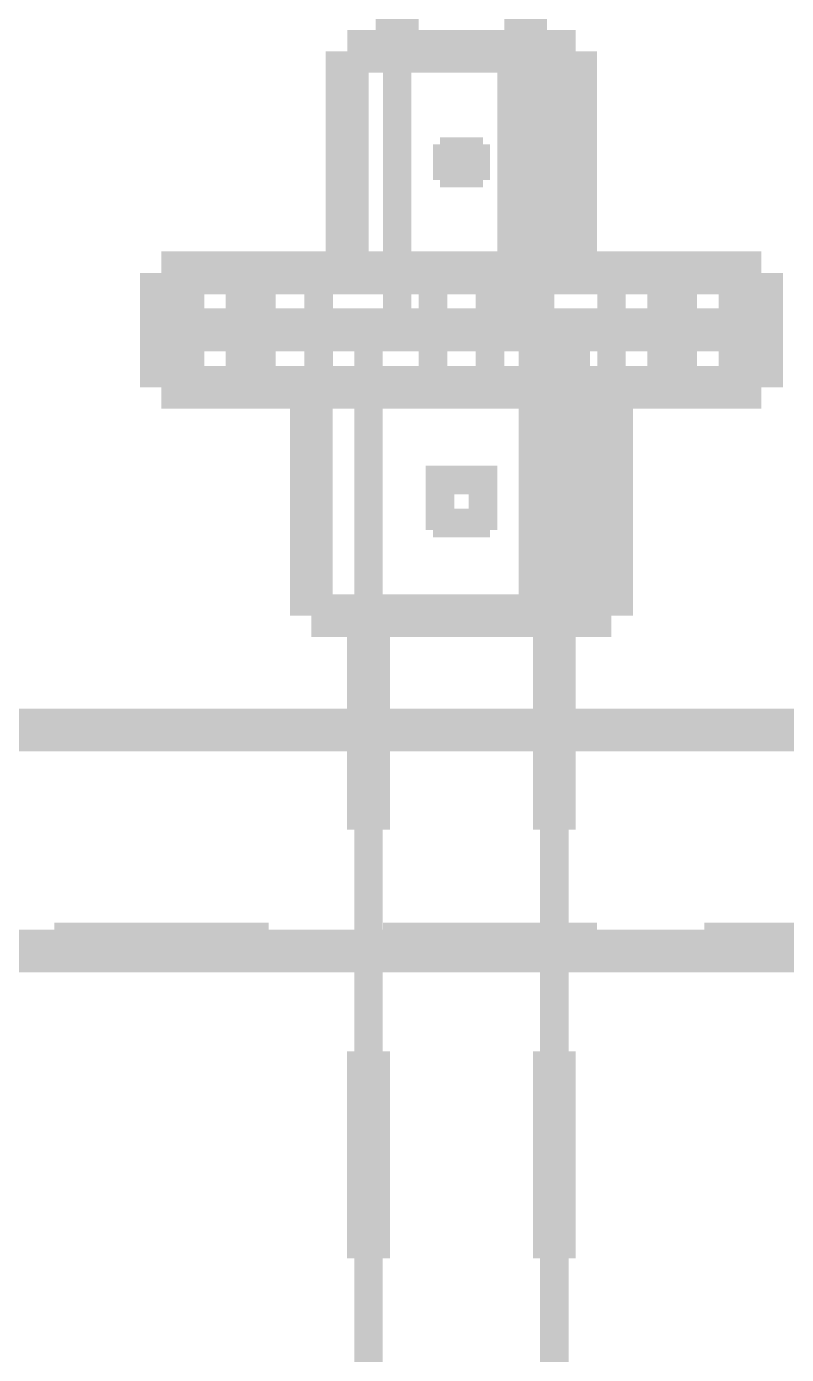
# Model space of a CAD drawing. Extents: x 0.1 to 11.6, y 0.3 to 16.2.
# Drawn here: x 8.0318 to 8.2092, y 14.0625 to 14.3725 of the extents above; entities that cross this region are included whole.
import ezdxf

# ---------------------------------------------------------------- set-up
doc = ezdxf.new("R2010")
doc.units = 0
doc.header["$MEASUREMENT"] = 0

msp = doc.modelspace()

# ---------------------------------------------------------------- linework, layer by layer
at = {"color": 0}
for points, const_width in [([(8.11833, 14.38), (8.11833, 14.3667)], 0.01), ([(8.14833, 14.3667), (8.14833, 14.38)], 0.01), ([(8.10667, 14.3667), (8.10667, 14.315)], 0.01), ([(8.16, 14.3667), (8.10667, 14.3667)], 0.01), ([(8.16, 14.3433), (8.16, 14.3667)], 0.01), ([(8.11833, 14.3667), (8.11833, 14.3033)], 0.00667), ([(8.11833, 14.3667), (8.11833, 14.3017)], 0.00667), ([(8.14833, 14.3667), (8.14833, 14.3017)], 0.00667), ([(8.14833, 14.3633), (8.14833, 14.3667)], 0.00667), ([(8.15169, 14.3667), (8.15169, 14.3017)], 0.00667), ([(8.14501, 14.3633), (8.14501, 14.3583)], 0.00667), ([(8.14833, 14.3633), (8.14501, 14.3633)], 0.00667), ([(8.14833, 14.3633), (8.14833, 14.3617), (8.14833, 14.36), (8.14833, 14.3583)], 0.00667), ([(8.14501, 14.3583), (8.14501, 14.3017)], 0.00667), ([(8.14833, 14.3583), (8.14833, 14.3033)], 0.00667), ([(8.16, 14.3433), (8.15169, 14.3433)], 0.00667), ([(8.16, 14.3417), (8.16, 14.3433)], 0.01), ([(8.16, 14.3383), (8.16, 14.34), (8.16, 14.3417)], 0.01), ([(8.16, 14.315), (8.16, 14.3383)], 0.01), ([(8.16, 14.3417), (8.16, 14.34)], 0.00667), ([(8.15169, 14.3383), (8.16, 14.3383)], 0.00667), ([(8.06332, 14.315), (8.06332, 14.3017)], 0.01), ([(8.20335, 14.315), (8.06332, 14.315)], 0.01), ([(8.06999, 14.315), (8.06999, 14.3017)], 0.00667), ([(8.08165, 14.3017), (8.08165, 14.315)], 0.00667), ([(8.08664, 14.315), (8.08664, 14.3017)], 0.00667), ([(8.09999, 14.3017), (8.09999, 14.315)], 0.00667), ([(8.12668, 14.315), (8.12668, 14.3017)], 0.00667), ([(8.13997, 14.3017), (8.13997, 14.315)], 0.00667), ([(8.16835, 14.315), (8.16835, 14.3017)], 0.00667), ([(8.18001, 14.3017), (8.18001, 14.315)], 0.00667), ([(8.185, 14.315), (8.185, 14.3017)], 0.00667), ([(8.19667, 14.3017), (8.19667, 14.315)], 0.00667), ([(8.20335, 14.3017), (8.20335, 14.315)], 0.01), ([(8.06332, 14.3017), (8.06332, 14.2883)], 0.01), ([(8.06332, 14.3017), (8.13336, 14.3017)], 0.01), ([(8.20335, 14.3017), (8.06332, 14.3017)], 0.01), ([(8.06999, 14.3017), (8.06999, 14.2883)], 0.00667), ([(8.08165, 14.2883), (8.08165, 14.3017)], 0.00667), ([(8.08664, 14.3017), (8.08664, 14.2883)], 0.00667), ([(8.09999, 14.2883), (8.09999, 14.3017)], 0.00667), ([(8.11165, 14.3017), (8.11165, 14.235)], 0.00667), ([(8.11165, 14.3017), (8.11165, 14.235)], 0.00667), ([(8.11833, 14.3033), (8.14833, 14.3033)], 0.00667), ([(8.11833, 14.3033), (8.12001, 14.3017)], 0.00667), ([(8.12668, 14.3017), (8.12668, 14.2883)], 0.00667), ([(8.13336, 14.3017), (8.20335, 14.3017)], 0.01), ([(8.13997, 14.2883), (8.13997, 14.3017)], 0.00667), ([(8.14833, 14.3033), (8.14665, 14.3017)], 0.00667), ([(8.15001, 14.2417), (8.15001, 14.3017)], 0.00667), ([(8.15332, 14.235), (8.15332, 14.3017)], 0.00667), ([(8.15332, 14.3017), (8.15332, 14.2417)], 0.00667), ([(8.16, 14.235), (8.16, 14.3017)], 0.00667), ([(8.16835, 14.3017), (8.16835, 14.2883)], 0.00667), ([(8.18001, 14.2883), (8.18001, 14.3017)], 0.00667), ([(8.185, 14.3017), (8.185, 14.2883)], 0.00667), ([(8.19667, 14.2883), (8.19667, 14.3017)], 0.00667), ([(8.20335, 14.2883), (8.20335, 14.3017)], 0.01), ([(8.06332, 14.2883), (8.13336, 14.2883)], 0.01), ([(8.09831, 14.2883), (8.09831, 14.235)], 0.01), ([(8.13336, 14.2883), (8.20335, 14.2883)], 0.01), ([(8.16835, 14.265), (8.16835, 14.2883)], 0.01), ([(8.16835, 14.265), (8.16, 14.265)], 0.00667), ([(8.16835, 14.2583), (8.16835, 14.26), (8.16835, 14.2617), (8.16835, 14.2633), (8.16835, 14.265)], 0.01), ([(8.16835, 14.2633), (8.16835, 14.2617)], 0.00667), ([(8.16835, 14.2617), (8.16997, 14.2617)], 0.00667), ([(8.16, 14.2583), (8.16835, 14.2583)], 0.00667), ([(8.16835, 14.235), (8.16835, 14.2583)], 0.01), ([(8.15001, 14.2417), (8.15001, 14.235)], 0.00667), ([(8.155, 14.235), (8.155, 14.2367), (8.155, 14.2383), (8.155, 14.24), (8.15332, 14.24), (8.15332, 14.2417)], 0.00667), ([(8.09831, 14.235), (8.13336, 14.235)], 0.01), ([(8.11165, 14.235), (8.11165, 14.185)], 0.01), ([(8.13336, 14.235), (8.16835, 14.235)], 0.01), ([(8.155, 14.185), (8.155, 14.235)], 0.01), ([(8.23335, 14.2083), (7.97168, 14.2083)], 0.01), ([(8.08832, 14.2067), (8.03836, 14.2067)], 0.00667), ([(8.16499, 14.2067), (8.11501, 14.2067)], 0.00667), ([(8.23335, 14.2067), (8.19, 14.2067)], 0.00667), ([(8.11165, 14.185), (8.11165, 14.1333)], 0.00667), ([(8.155, 14.1333), (8.155, 14.185)], 0.00667), ([(8.08832, 14.16), (8.03836, 14.16)], 0.00667), ([(8.16499, 14.16), (8.11501, 14.16)], 0.00667), ([(8.23335, 14.16), (8.19, 14.16)], 0.00667), ([(8.23335, 14.1567), (7.97168, 14.1567)], 0.01), ([(8.11165, 14.1333), (8.11165, 14.085)], 0.01), ([(8.155, 14.085), (8.155, 14.1333)], 0.01), ([(8.11165, 14.085), (8.11165, 14.0317)], 0.00667), ([(8.155, 14.0317), (8.155, 14.085)], 0.00667)]:
    msp.add_lwpolyline(points, dxfattribs=dict(at, const_width=const_width))
for points, const_width in [([(8.13336, 14.3383), (8.13167, 14.3383), (8.13167, 14.34), (8.12999, 14.34), (8.12999, 14.3417), (8.13167, 14.3417), (8.13167, 14.3433), (8.13336, 14.3433), (8.13499, 14.3433), (8.13499, 14.3417), (8.13667, 14.3417), (8.13667, 14.34), (8.13499, 14.34), (8.13499, 14.3383), (8.13336, 14.3383)], 0.00667), ([(8.13336, 14.2583), (8.13167, 14.2583), (8.13167, 14.26), (8.12999, 14.26), (8.12999, 14.2617), (8.12999, 14.2633), (8.12999, 14.265), (8.13167, 14.265), (8.13336, 14.265), (8.13499, 14.265), (8.13667, 14.265), (8.13667, 14.2633), (8.13667, 14.2617), (8.13667, 14.26), (8.13499, 14.26), (8.13499, 14.2583), (8.13336, 14.2583)], 0.01)]:
    msp.add_lwpolyline(points, close=True, dxfattribs=dict(at, const_width=const_width))

doc.saveas('drawing.dxf')
